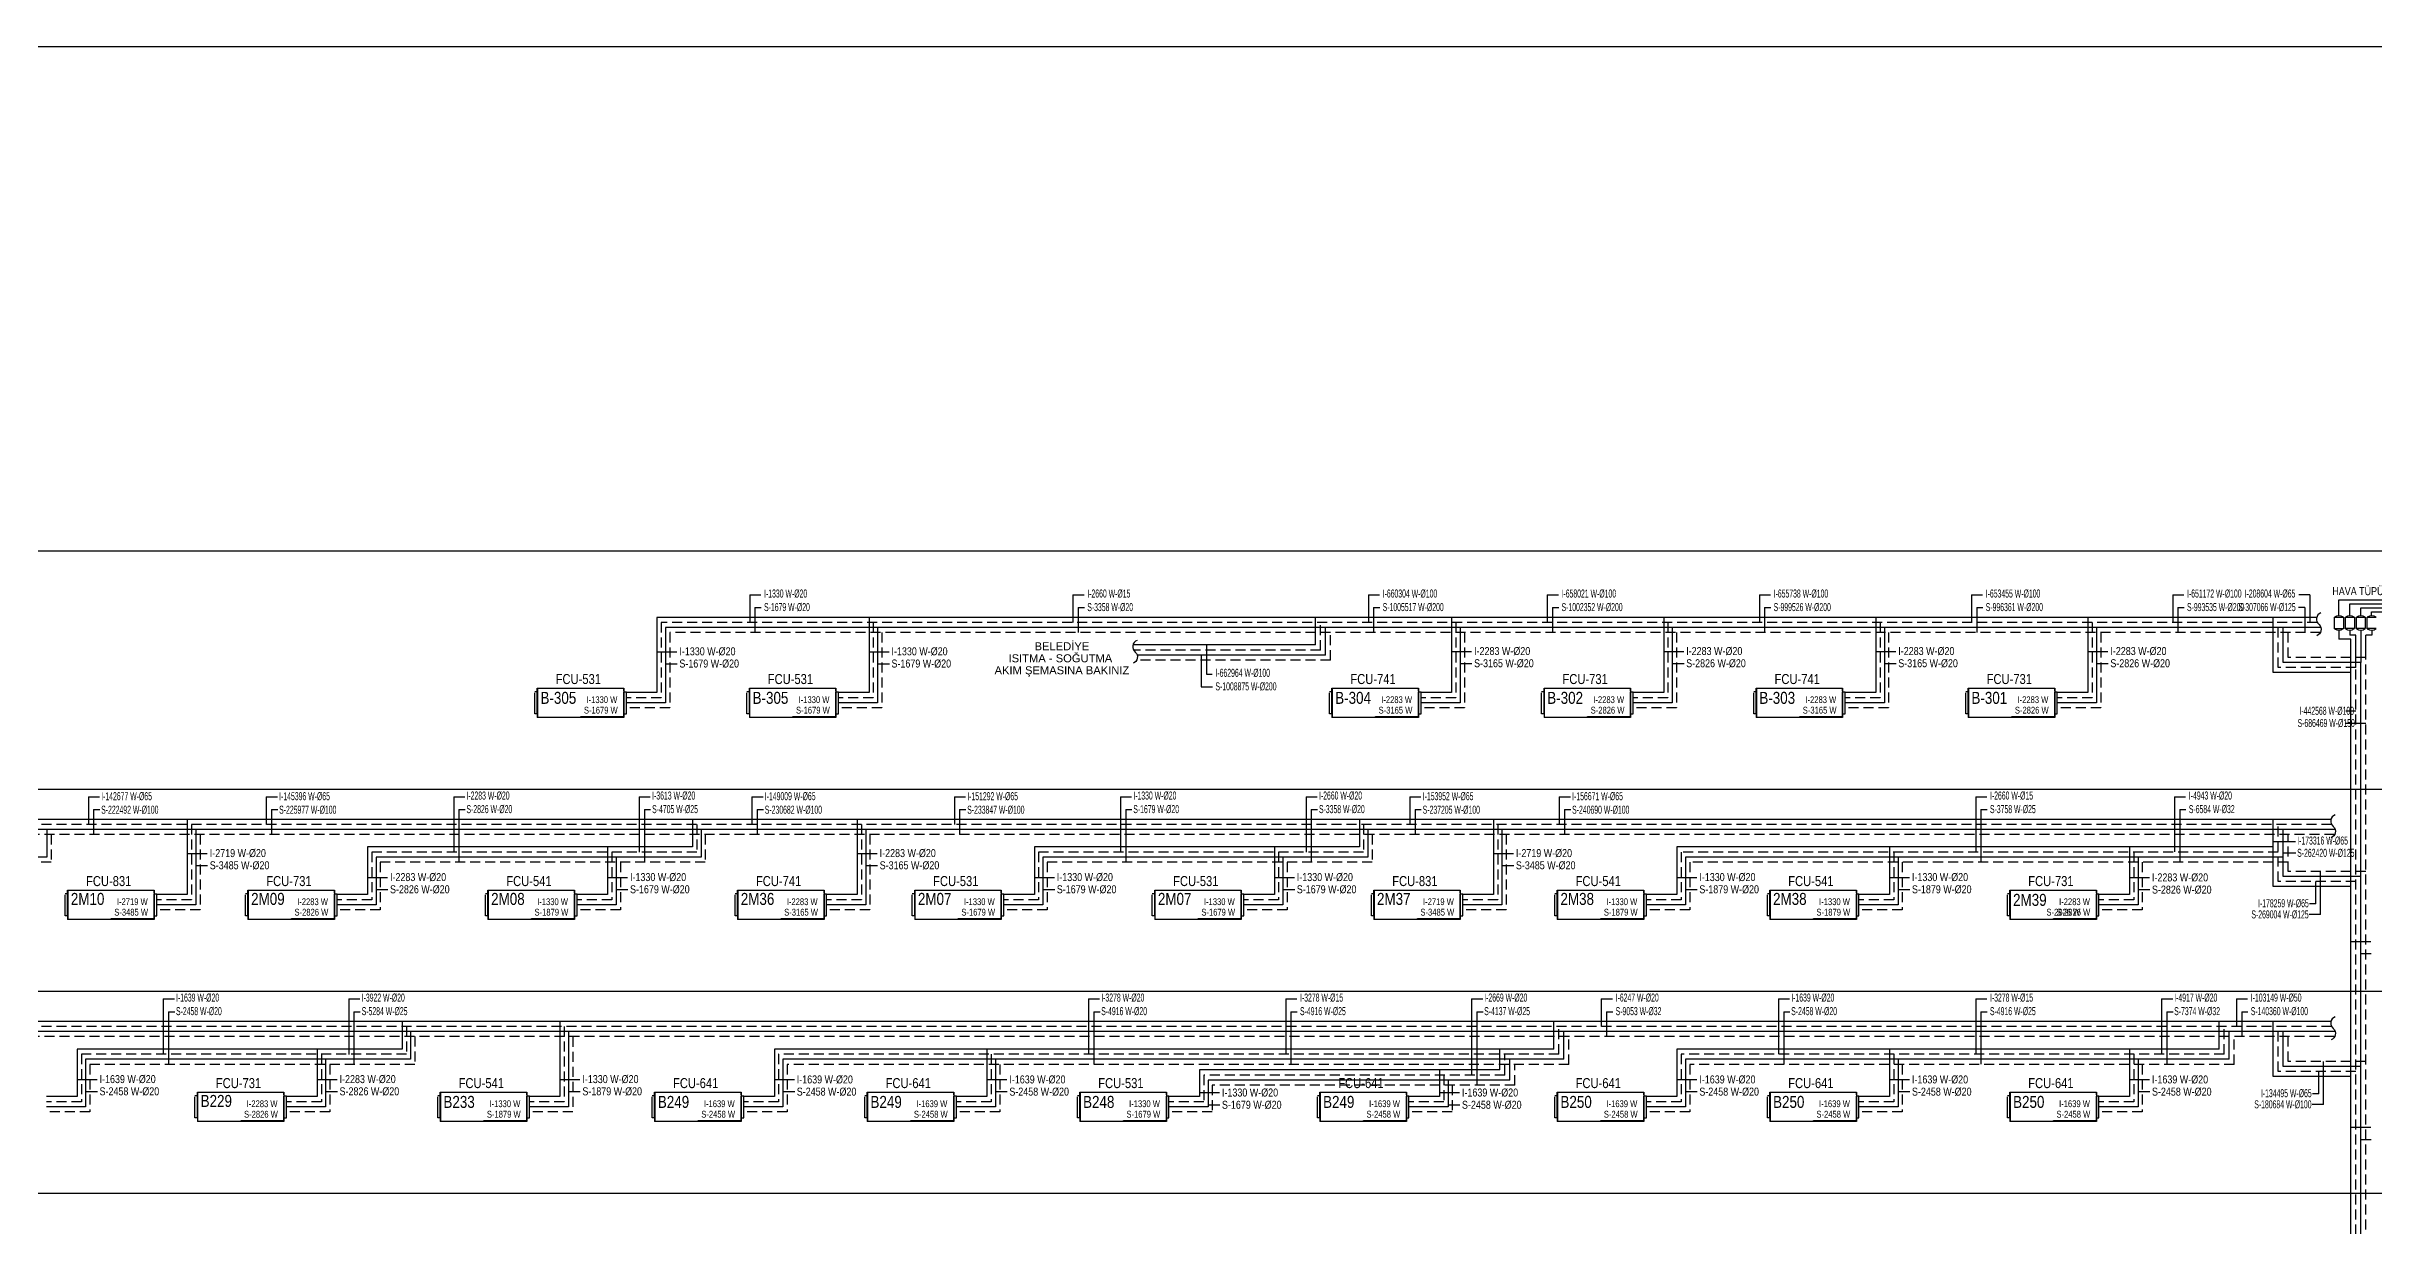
# Model space of a CAD drawing. Header units: centimetres. Extents: x -8730 to 48594, y -13 to 19987.
# Drawn here: x 20836 to 26653, y 13059 to 16006 of the extents above; entities that cross this region are included whole.
import ezdxf
from ezdxf.enums import TextEntityAlignment as Align

# ---------------------------------------------------------------- set-up
doc = ezdxf.new("R2010")
doc.units = ezdxf.units.CM
doc.header["$MEASUREMENT"] = 0
doc.linetypes.add('DASHED', pattern=[75, 50, -25])
for name, color, linetype, lineweight in [('1-BASLIK', 53, 'Continuous', 25), ('1-CIHAZ-NO', 62, 'Continuous', 15), ('T-ISITMA', 1, 'Continuous', 30), ('T-MAHAL', 120, 'Continuous', 15), ('T-SOGUTMA', 4, 'Continuous', 30), ('T-STEXT', 181, 'Continuous', 15)]:
    doc.layers.add(name, color=color, linetype=linetype, lineweight=lineweight)
for name, color, linetype in [('T-FC', 150, 'Continuous'), ('T-FC-NUMARA', 62, 'Continuous'), ('T-GIDIS-ITEXT-TOPLAMA', 61, 'Continuous'), ('T-ISITMA-TOPLAMA', 61, 'Continuous'), ('T-ISITMA-VANA', 135, 'Continuous'), ('T-ITEXT', 32, 'Continuous'), ('T-SOGUTMA-TOPLAMA', 120, 'Continuous'), ('T-SOGUTMA-VANA', 100, 'Continuous'), ('T-TEXT', 85, 'Continuous')]:
    doc.layers.add(name, color=color, linetype=linetype)
doc.styles.add('ARIAL', font='arial.ttf')
doc.styles.add('GKM', font='ARIALN.TTF', dxfattribs={"width": 0.6, "height": 20})
doc.styles.add('LUCIDASANS', font='arial.ttf', dxfattribs={"width": 0.8})
doc.styles.get("Standard").update_dxf_attribs({"font": 'arial.ttf'})

# ---------------------------------------------------------------- blocks, each defined once
blk = doc.blocks.new('FANCOIL-DWD')
at = {"linetype": 'DASHED'}
blk.add_line((-114.3, -71.5), (-114.3, -16.4), dxfattribs=at)
for p, q in [((-108.1, -16.4), (-114.3, -16.4)), ((-114.3, -69.1), (-114.3, -18.8)), ((-108.1, -71.5), (-108.1, -7)), ((-108.1, -7), (108.1, -7)), ((-106.8, -80.9), (-106.8, -7)), ((108.1, -7), (108.1, -80.9)), ((108.1, -14.1), (108.1, -7.7)), ((108.1, -16.4), (114.6, -16.4)), ((108.1, -71), (108.1, -16.9)), ((114.6, -71.5), (114.6, -16.4)), ((-108.1, -71.5), (-114.3, -71.5)), ((-108.1, -71.5), (-108.1, -80.9)), ((108.1, -80.9), (-108.1, -80.9)), ((0.9, -80.9), (0.9, -78.2)), ((0.9, -78.2), (108.1, -78.2)), ((108.1, -78), (108.1, -71.5)), ((108.1, -71.5), (114.6, -71.5))]:
    blk.add_line(p, q)
blk = doc.blocks.new('Kesme')
blk.add_lwpolyline([(-21.5, -0.2, 0.576786), (-4.8, -2.7, -0.54493), (11.3, -5.9)], format="xyb")

msp = doc.modelspace()

# ---------------------------------------------------------------- linework, layer by layer
at = {"layer": '1-BASLIK'}
msp.add_lwpolyline([(-6103.8, 16005.7), (37956, 16005.7), (37956, 10112), (-6103.8, 10112)], close=True, dxfattribs=at)
at = {"layer": 'T-GIDIS-ITEXT-TOPLAMA'}
for p, q in [((26509.4, 13862.5), (26509.4, 13918.7)), ((26509.4, 13862.5), (26493.9, 13862.5)), ((26516.7, 13387.8), (26516.7, 13443.9)), ((26516.7, 13387.8), (26501.1, 13387.8))]:
    msp.add_line(p, q, dxfattribs=at)
at = {"layer": 'T-ISITMA', "lineweight": -3, "ltscale": 0.5}
for p, q in [((26511.5, 14578.8), (22362.3, 14578.8)), ((22362.3, 14578.8), (22362.3, 14390.9)), ((22892.5, 14578.8), (22892.5, 14390.9)), ((24008.3, 14509.9), (24008.3, 14578.8)), ((24349, 14578.8), (24349, 14390.9)), ((24879.2, 14578.8), (24879.2, 14390.9)), ((25409.4, 14578.8), (25409.4, 14390.9)), ((25939.6, 14578.8), (25939.6, 14390.9)), ((26402.4, 14441.4), (26402.4, 14578.8)), ((24008.3, 14509.9), (23552.2, 14509.9)), ((26596.8, 14441.4), (26402.4, 14441.4)), ((26596.8, 11548.8), (26596.8, 14441.4)), ((22362.3, 14390.9), (22285.9, 14390.9)), ((22892.5, 14390.9), (22816.1, 14390.9)), ((24349, 14390.9), (24272.6, 14390.9)), ((24879.2, 14390.9), (24802.8, 14390.9)), ((25409.4, 14390.9), (25333, 14390.9)), ((25939.6, 14390.9), (25863.1, 14390.9)), ((26547.1, 14073.8), (1735.7, 14073.8)), ((21188.3, 14073.8), (21188.3, 13885.9)), ((22451.4, 14073.8), (22451.4, 14004.9)), ((22863, 14073.8), (22863, 13885.9)), ((24118.3, 14073.8), (24118.3, 14004.9)), ((24453.6, 14073.8), (24453.6, 13885.9)), ((26402.4, 13906.2), (26402.4, 14073.8)), ((22451.4, 14004.9), (21638.9, 14004.9)), ((21638.9, 14004.9), (21638.9, 13885.9)), ((22238.9, 14004.9), (22238.9, 13885.9)), ((24118.3, 14004.9), (23305.9, 14004.9)), ((23305.9, 14004.9), (23305.9, 13885.9)), ((23905.9, 14004.9), (23905.9, 13885.9)), ((26402.4, 14004.9), (24912.1, 14004.9)), ((24912.1, 14004.9), (24912.1, 13885.9)), ((25443.6, 14004.9), (25443.6, 13885.9)), ((26043.6, 14004.9), (26043.6, 13885.9)), ((26596.8, 13906.2), (26402.4, 13906.2)), ((21188.3, 13885.9), (21111.8, 13885.9)), ((21638.9, 13885.9), (21562.5, 13885.9)), ((22238.9, 13885.9), (22162.5, 13885.9)), ((22863, 13885.9), (22786.6, 13885.9)), ((23305.9, 13885.9), (23229.4, 13885.9)), ((23905.9, 13885.9), (23829.4, 13885.9)), ((24453.6, 13885.9), (24377.1, 13885.9)), ((24912.1, 13885.9), (24835.7, 13885.9)), ((25443.6, 13885.9), (25367.2, 13885.9)), ((26043.6, 13885.9), (25967.2, 13885.9)), ((26547.1, 13568.8), (-4435.9, 13568.8)), ((21725.2, 13568.8), (21725.2, 13499.9)), ((22119.8, 13568.8), (22119.8, 13380.9)), ((24604.3, 13499.9), (24604.3, 13568.8)), ((26267.6, 13499.9), (26267.6, 13568.8)), ((26402.4, 13431.4), (26402.4, 13568.8)), ((21725.2, 13499.9), (20912.8, 13499.9)), ((20912.8, 13499.9), (20912.8, 13380.9)), ((21512.8, 13499.9), (21512.8, 13380.9)), ((24604.3, 13499.9), (22655.8, 13499.9)), ((22655.8, 13499.9), (22655.8, 13380.9)), ((23187.2, 13499.9), (23187.2, 13380.9)), ((24469.3, 13447.6), (24469.3, 13499.9)), ((26267.6, 13499.9), (24912.1, 13499.9)), ((24912.1, 13499.9), (24912.1, 13380.9)), ((25443.6, 13499.9), (25443.6, 13380.9)), ((26043.6, 13499.9), (26043.6, 13380.9)), ((23718.7, 13447.6), (23718.7, 13380.9)), ((24469.3, 13447.6), (23718.7, 13447.6)), ((24318.7, 13447.6), (24318.7, 13380.9)), ((20912.8, 13380.9), (20836.3, 13380.9)), ((21512.8, 13380.9), (21436.3, 13380.9)), ((22119.8, 13380.9), (22043.4, 13380.9)), ((22655.8, 13380.9), (22579.3, 13380.9)), ((23187.2, 13380.9), (23110.8, 13380.9)), ((23718.7, 13380.9), (23642.3, 13380.9)), ((24318.7, 13380.9), (24242.3, 13380.9)), ((24912.1, 13380.9), (24835.7, 13380.9)), ((25443.6, 13380.9), (25367.2, 13380.9)), ((26043.6, 13380.9), (25967.2, 13380.9)), ((26596.8, 13431.4), (26402.4, 13431.4))]:
    msp.add_line(p, q, dxfattribs=at)
at = {"layer": 'T-ISITMA', "linetype": 'DASHED', "lineweight": -3, "ltscale": 0.5}
for p, q in [((26513, 14566.3), (22373, 14566.3)), ((22373, 14566.3), (22373, 14378.1)), ((22903.2, 14566.3), (22903.2, 14378.1)), ((24020.8, 14497.1), (24020.8, 14566.3)), ((24359.6, 14566.3), (24359.6, 14378.1)), ((24889.8, 14566.3), (24889.8, 14378.1)), ((25420, 14566.3), (25420, 14378.1)), ((25950.2, 14566.3), (25950.2, 14378.1)), ((26414.9, 14453.9), (26414.9, 14566.3)), ((24020.8, 14497.1), (23553.9, 14497.1)), ((26609.3, 14453.9), (26414.9, 14453.9)), ((26609.3, 11536.3), (26609.3, 14453.9)), ((22373, 14378.1), (22285.9, 14378.1)), ((22903.2, 14378.1), (22816.1, 14378.1)), ((24359.6, 14378.1), (24272.6, 14378.1)), ((24889.8, 14378.1), (24802.8, 14378.1)), ((25420, 14378.1), (25333, 14378.1)), ((25950.2, 14378.1), (25863.1, 14378.1)), ((26548.6, 14061.3), (1746.3, 14061.3)), ((21198.9, 14061.3), (21198.9, 13873.1)), ((22462, 14061.3), (22462, 13992.2)), ((22873.6, 14061.3), (22873.6, 13873.1)), ((24128.9, 14061.3), (24128.9, 13992.2)), ((24464.2, 14061.3), (24464.2, 13873.1)), ((26414.9, 13918.7), (26414.9, 14061.3)), ((22462, 13992.2), (21649.6, 13992.2)), ((21649.6, 13992.2), (21649.6, 13873.1)), ((22249.6, 13992.2), (22249.6, 13873.1)), ((24128.9, 13992.2), (23316.5, 13992.2)), ((23316.5, 13992.2), (23316.5, 13873.1)), ((23916.5, 13992.2), (23916.5, 13873.1)), ((26414.9, 13992.2), (24922.8, 13992.2)), ((24922.8, 13992.2), (24922.8, 13873.1)), ((25454.3, 13992.2), (25454.3, 13873.1)), ((26054.3, 13992.2), (26054.3, 13873.1)), ((26609.3, 13918.7), (26414.9, 13918.7)), ((21198.9, 13873.1), (21111.8, 13873.1)), ((21649.6, 13873.1), (21562.5, 13873.1)), ((22249.6, 13873.1), (22162.5, 13873.1)), ((22873.6, 13873.1), (22786.6, 13873.1)), ((23316.5, 13873.1), (23229.4, 13873.1)), ((23916.5, 13873.1), (23829.4, 13873.1)), ((24464.2, 13873.1), (24377.1, 13873.1)), ((24922.8, 13873.1), (24835.7, 13873.1)), ((25454.3, 13873.1), (25367.2, 13873.1)), ((26054.3, 13873.1), (25967.2, 13873.1)), ((26548.6, 13556.3), (-4425.3, 13556.3)), ((21735.8, 13556.3), (21735.8, 13487.2)), ((22130.4, 13556), (22130.4, 13368.1)), ((24616.8, 13487.2), (24616.8, 13556.3)), ((26280.1, 13487.2), (26280.1, 13556.3)), ((26414.9, 13443.9), (26414.9, 13556.3)), ((21735.8, 13487.2), (20923.4, 13487.2)), ((20923.4, 13487.2), (20923.4, 13368.1)), ((21523.4, 13487.2), (21523.4, 13368.1)), ((24616.8, 13487.2), (22666.4, 13487.2)), ((22666.4, 13487.2), (22666.4, 13368.1)), ((23197.9, 13487.2), (23197.9, 13368.1)), ((24481.8, 13434.8), (24481.8, 13487.2)), ((26280.1, 13487.2), (24922.8, 13487.2)), ((24922.8, 13487.2), (24922.8, 13368.1)), ((25454.3, 13487.2), (25454.3, 13368.1)), ((26054.3, 13487.2), (26054.3, 13368.1)), ((26609.3, 13443.9), (26414.9, 13443.9)), ((23729.4, 13434.8), (23729.4, 13368.1)), ((24481.8, 13434.8), (23729.4, 13434.8)), ((24329.4, 13434.8), (24329.4, 13368.1)), ((20923.4, 13368.1), (20836.3, 13368.1)), ((21523.4, 13368.1), (21436.3, 13368.1)), ((22130.4, 13368.1), (22043.4, 13368.1)), ((22666.4, 13368.1), (22579.3, 13368.1)), ((23197.9, 13368.1), (23110.8, 13368.1)), ((23729.4, 13368.1), (23642.3, 13368.1)), ((24329.4, 13368.1), (24242.3, 13368.1)), ((24922.8, 13368.1), (24835.7, 13368.1)), ((25454.3, 13368.1), (25367.2, 13368.1)), ((26054.3, 13368.1), (25967.2, 13368.1))]:
    msp.add_line(p, q, dxfattribs=at)
at = {"layer": 'T-ISITMA-TOPLAMA'}
for p, q in [((22594.3, 14635), (22594.3, 14566.3)), ((22594.3, 14635), (22622.1, 14635)), ((23402.3, 14635), (23402.3, 14566.3)), ((23402.3, 14635), (23430.1, 14635)), ((24140.7, 14635), (24140.7, 14566.3)), ((24140.7, 14635), (24168.5, 14635)), ((24588, 14635), (24588, 14566.3)), ((24588, 14635), (24615.7, 14635)), ((25118.2, 14635), (25118.2, 14566.3)), ((25118.2, 14635), (25145.9, 14635)), ((25648.4, 14635), (25648.4, 14566.3)), ((25648.4, 14635), (25676.1, 14635)), ((26151.5, 14635), (26151.5, 14566.3)), ((26151.5, 14635), (26179.3, 14635)), ((26494.7, 14635), (26467, 14635)), ((26494.7, 14635), (26494.7, 14566.3)), ((23735.8, 14509.9), (23735.8, 14436.8)), ((23735.8, 14436.8), (23750.5, 14436.8)), ((26609.3, 14344.5), (26584.3, 14344.5)), ((20940.9, 14130), (20940.9, 14061.3)), ((20940.9, 14130), (20968.6, 14130)), ((21385.7, 14130), (21385.7, 14061.3)), ((21385.7, 14130), (21413.5, 14130)), ((21854.3, 14130), (21854.3, 13991.6)), ((21854.3, 14130), (21882.1, 14130)), ((22317.9, 14130), (22317.9, 13991.6)), ((22317.9, 14130), (22345.7, 14130)), ((22599.8, 14130), (22599.8, 14061.3)), ((22599.8, 14130), (22627.5, 14130)), ((23105.9, 14130), (23105.9, 14061.3)), ((23105.9, 14130), (23133.6, 14130)), ((23521.2, 14130), (23521.2, 13991.6)), ((23521.2, 14130), (23549, 14130)), ((23984.9, 14130), (23984.9, 13991.6)), ((23984.9, 14130), (24012.6, 14130)), ((24244.5, 14130), (24244.5, 14061.3)), ((24244.5, 14130), (24272.2, 14130)), ((24618.1, 14130), (24618.1, 14061.3)), ((24618.1, 14130), (24645.8, 14130)), ((25659, 14130), (25659, 13992.4)), ((25659, 14130), (25686.7, 14130)), ((26156.1, 14130), (26156.1, 13992.4)), ((26156.1, 14130), (26183.9, 14130)), ((26402.4, 14019), (26458.5, 14019)), ((26596.8, 13768.8), (26646.8, 13768.8)), ((21128.2, 13625), (21128.2, 13486.6)), ((21128.2, 13625), (21155.9, 13625)), ((21591.8, 13625), (21591.8, 13486.6)), ((21591.8, 13625), (21619.5, 13625)), ((23441.3, 13625), (23441.3, 13487.4)), ((23441.3, 13625), (23469, 13625)), ((23934.1, 13625), (23934.1, 13487.4)), ((23934.1, 13625), (23961.8, 13625)), ((24398.9, 13625), (24398.9, 13434.8)), ((24398.9, 13625), (24426.6, 13625)), ((24723.1, 13625), (24723.1, 13556.3)), ((24723.1, 13625), (24750.9, 13625)), ((25166.2, 13625), (25166.2, 13487.4)), ((25166.2, 13625), (25193.9, 13625)), ((25659, 13625), (25659, 13487.4)), ((25659, 13625), (25686.7, 13625)), ((26123.8, 13625), (26123.8, 13487.4)), ((26123.8, 13625), (26151.5, 13625)), ((26310.9, 13625), (26310.9, 13556.3)), ((26310.9, 13625), (26338.7, 13625)), ((26596.8, 13304.3), (26646.8, 13304.3))]:
    msp.add_line(p, q, dxfattribs=at)
at = {"layer": 'T-ISITMA-TOPLAMA', "color": 100}
for p, q in [((22362.3, 14493.1), (22412.4, 14493.1)), ((22892.5, 14493.1), (22942.6, 14493.1)), ((23305.9, 13928.8), (23355.9, 13928.8)), ((23905.9, 13928.8), (23955.9, 13928.8)), ((23718.7, 13391.1), (23768.7, 13391.1)), ((23740, 13360.5), (23769.6, 13360.5))]:
    msp.add_line(p, q, dxfattribs=at)
at = {"layer": 'T-ISITMA-TOPLAMA', "color": 163}
for p, q in [((24349, 14493.8), (24399, 14493.8)), ((25409.4, 14493.8), (25459.4, 14493.8)), ((22863, 13988.8), (22913, 13988.8))]:
    msp.add_line(p, q, dxfattribs=at)
at = {"layer": 'T-ISITMA-TOPLAMA', "color": 30}
for p, q in [((24879.2, 14493.8), (24929.2, 14493.8)), ((25939.6, 14493.8), (25989.6, 14493.8)), ((21638.9, 13928.8), (21688.9, 13928.8)), ((26043.6, 13928.8), (26093.6, 13928.8)), ((26064.9, 13898.3), (26094.5, 13898.3)), ((21512.8, 13423.8), (21562.8, 13423.8))]:
    msp.add_line(p, q, dxfattribs=at)
at = {"layer": 'T-ISITMA-TOPLAMA', "color": 62}
for p, q in [((21188.3, 13988.8), (21238.3, 13988.8)), ((24453.6, 13988.8), (24503.6, 13988.8))]:
    msp.add_line(p, q, dxfattribs=at)
at = {"layer": 'T-ISITMA-TOPLAMA', "color": 210}
for p, q in [((22238.9, 13928.8), (22288.9, 13928.8)), ((24912.1, 13928.8), (24962.1, 13928.8)), ((25443.6, 13928.8), (25493.6, 13928.8))]:
    msp.add_line(p, q, dxfattribs=at)
at = {"layer": 'T-ISITMA-TOPLAMA', "color": 1}
for p, q in [((20912.8, 13423.8), (20962.8, 13423.8)), ((22119.8, 13423.8), (22169.8, 13423.8)), ((22655.8, 13423.8), (22705.8, 13423.8)), ((22677, 13393.3), (22706.6, 13393.3)), ((23187.2, 13423.8), (23237.3, 13423.8)), ((23208.5, 13393.3), (23238.1, 13393.3)), ((24318.7, 13391.1), (24368.7, 13391.1)), ((24912.1, 13423.8), (24962.1, 13423.8)), ((24933.4, 13393.3), (24963, 13393.3)), ((25443.6, 13423.8), (25493.6, 13423.8)), ((25464.9, 13393.3), (25494.5, 13393.3)), ((26043.6, 13423.8), (26093.6, 13423.8)), ((26064.9, 13393.3), (26094.5, 13393.3)), ((24340, 13360.5), (24369.6, 13360.5))]:
    msp.add_line(p, q, dxfattribs=at)
at = {"layer": 'T-ISITMA-VANA'}
for p, q in [((26566.9, 14582.8), (26566.9, 14622.8)), ((26566.9, 14622.8), (26710, 14622.8)), ((26594.2, 14582.8), (26594.2, 14612.8)), ((26594.2, 14612.8), (26698.2, 14612.8)), ((26556, 14579), (26578.3, 14579)), ((26578.3, 14550.6), (26556, 14550.6)), ((26556.1, 14550.3), (26556.1, 14579.1)), ((26567.2, 14546.7), (26567.2, 14524.3)), ((26578.3, 14579.1), (26578.3, 14550.6)), ((26583.3, 14550.3), (26583.3, 14579.1)), ((26583.3, 14579.1), (26605.6, 14579.1)), ((26605.6, 14550.7), (26583.3, 14550.7)), ((26594.5, 14546.7), (26594.5, 14534.3)), ((26605.6, 14579.2), (26605.6, 14550.7)), ((26596.8, 14524.3), (26567.2, 14524.3)), ((26609.3, 14534.3), (26594.5, 14534.3)), ((26596.8, 14441.4), (26596.8, 14524.3)), ((26609.3, 14453.9), (26609.3, 14534.3))]:
    msp.add_line(p, q, dxfattribs=at)
for centre, start, end in [((26567.2, 14564.5), 52.72197, 127.60421), ((26567, 14565), 233.37013, 308.26091), ((26594.5, 14564.6), 52.72197, 127.60421), ((26594.3, 14565.1), 233.37013, 308.26091)]:
    msp.add_arc(centre, 18.3, start, end, dxfattribs=at)
at = {"layer": 'T-SOGUTMA', "lineweight": -3, "ltscale": 0.5}
for p, q in [((26521.8, 14553.8), (22383.6, 14553.8)), ((22383.6, 14553.8), (22383.6, 14365.4)), ((22913.8, 14553.8), (22913.8, 14365.4)), ((24033.3, 14484.4), (24033.3, 14553.8)), ((24370.3, 14553.8), (24370.3, 14365.4)), ((24900.5, 14553.8), (24900.5, 14365.4)), ((25430.7, 14553.8), (25430.7, 14365.4)), ((25960.9, 14553.8), (25960.9, 14365.4)), ((26427.4, 14466.4), (26427.4, 14553.8)), ((24033.3, 14484.4), (23562.7, 14484.4)), ((26621.8, 14466.4), (26427.4, 14466.4)), ((26621.8, 11523.8), (26621.8, 14466.4)), ((22383.6, 14365.4), (22285.9, 14365.4)), ((22913.8, 14365.4), (22816.1, 14365.4)), ((24370.3, 14365.4), (24272.6, 14365.4)), ((24900.5, 14365.4), (24802.8, 14365.4)), ((25430.7, 14365.4), (25333, 14365.4)), ((25960.9, 14365.4), (25863.1, 14365.4)), ((26557.4, 14048.8), (1756.9, 14048.8)), ((20837.5, 14048.8), (20837.5, 13979.4)), ((21209.5, 14048.8), (21209.5, 13860.4)), ((22472.6, 14048.8), (22472.6, 13979.4)), ((22884.3, 14048.8), (22884.3, 13860.4)), ((24139.6, 14048.8), (24139.6, 13979.4)), ((24474.8, 14048.8), (24474.8, 13860.4)), ((26427.4, 13931.2), (26427.4, 14048.8)), ((20837.5, 13979.4), (20025, 13979.4)), ((22472.6, 13979.4), (21660.2, 13979.4)), ((21660.2, 13979.4), (21660.2, 13860.4)), ((22260.2, 13979.4), (22260.2, 13860.4)), ((24139.6, 13979.4), (23327.1, 13979.4)), ((23327.1, 13979.4), (23327.1, 13860.4)), ((23927.1, 13979.4), (23927.1, 13860.4)), ((26427.4, 13979.4), (24933.4, 13979.4)), ((24933.4, 13979.4), (24933.4, 13860.4)), ((25464.9, 13979.4), (25464.9, 13860.4)), ((26064.9, 13979.4), (26064.9, 13860.4)), ((26621.8, 13931.2), (26427.4, 13931.2)), ((21209.5, 13860.4), (21111.8, 13860.4)), ((21660.2, 13860.4), (21562.5, 13860.4)), ((22260.2, 13860.4), (22162.5, 13860.4)), ((22884.3, 13860.4), (22786.6, 13860.4)), ((23327.1, 13860.4), (23229.4, 13860.4)), ((23927.1, 13860.4), (23829.4, 13860.4)), ((24474.8, 13860.4), (24377.1, 13860.4)), ((24933.4, 13860.4), (24835.7, 13860.4)), ((25464.9, 13860.4), (25367.2, 13860.4)), ((26064.9, 13860.4), (25967.2, 13860.4)), ((26557.4, 13543.8), (-4414.6, 13543.8)), ((21746.5, 13543.8), (21746.5, 13474.4)), ((22141.1, 13543.3), (22141.1, 13355.4)), ((24629.3, 13474.4), (24629.3, 13543.8)), ((26292.6, 13474.4), (26292.6, 13543.8)), ((26427.4, 13456.4), (26427.4, 13543.8)), ((21746.5, 13474.4), (20934.1, 13474.4)), ((20934.1, 13474.4), (20934.1, 13355.4)), ((21534.1, 13474.4), (21534.1, 13355.4)), ((24629.3, 13474.4), (22677, 13474.4)), ((22677, 13474.4), (22677, 13355.4)), ((23208.5, 13474.4), (23208.5, 13355.4)), ((24494.3, 13422.1), (24494.3, 13474.4)), ((26292.6, 13474.4), (24933.4, 13474.4)), ((24933.4, 13474.4), (24933.4, 13355.4)), ((25464.9, 13474.4), (25464.9, 13355.4)), ((26064.9, 13474.4), (26064.9, 13355.4)), ((26621.8, 13456.4), (26427.4, 13456.4)), ((23740, 13422.1), (23740, 13355.4)), ((24494.3, 13422.1), (23740, 13422.1)), ((24340, 13422.1), (24340, 13355.4)), ((20934.1, 13355.4), (20836.3, 13355.4)), ((21534.1, 13355.4), (21436.3, 13355.4)), ((22141.1, 13355.4), (22043.4, 13355.4)), ((22677, 13355.4), (22579.3, 13355.4)), ((23208.5, 13355.4), (23110.8, 13355.4)), ((23740, 13355.4), (23642.3, 13355.4)), ((24340, 13355.4), (24242.3, 13355.4)), ((24933.4, 13355.4), (24835.7, 13355.4)), ((25464.9, 13355.4), (25367.2, 13355.4)), ((26064.9, 13355.4), (25967.2, 13355.4))]:
    msp.add_line(p, q, dxfattribs=at)
at = {"layer": 'T-SOGUTMA', "linetype": 'DASHED', "lineweight": -3, "ltscale": 0.5}
for p, q in [((26520.8, 14541.3), (22394.2, 14541.3)), ((22394.2, 14541.3), (22394.2, 14352.6)), ((22924.4, 14541.3), (22924.4, 14352.6)), ((24045.8, 14471.7), (24045.8, 14541.3)), ((24380.9, 14541.3), (24380.9, 14352.6)), ((24911.1, 14541.3), (24911.1, 14352.6)), ((25441.3, 14541.3), (25441.3, 14352.6)), ((25971.5, 14541.3), (25971.5, 14352.6)), ((26439.8, 14478.9), (26439.8, 14541.3)), ((24045.8, 14471.7), (23561.2, 14471.7)), ((26634.3, 14478.9), (26439.8, 14478.9)), ((26634.3, 11511.3), (26634.3, 14478.9)), ((22394.2, 14352.6), (22285.9, 14352.6)), ((22924.4, 14352.6), (22816.1, 14352.6)), ((24380.9, 14352.6), (24272.6, 14352.6)), ((24911.1, 14352.6), (24802.8, 14352.6)), ((25441.3, 14352.6), (25333, 14352.6)), ((25971.5, 14352.6), (25863.1, 14352.6)), ((26556.4, 14036.3), (1767.5, 14036.3)), ((20848.1, 14036.4), (20848.1, 13966.6)), ((21220.2, 14036.3), (21220.2, 13847.6)), ((22483.2, 14036.4), (22483.2, 13966.6)), ((22894.9, 14036.3), (22894.9, 13847.6)), ((24150.2, 14036.4), (24150.2, 13966.6)), ((24485.4, 14036.3), (24485.4, 13847.6)), ((26439.8, 13943.6), (26439.8, 14036.3)), ((20848.1, 13966.6), (20035.7, 13966.6)), ((22483.2, 13966.6), (21670.8, 13966.6)), ((21670.8, 13966.6), (21670.8, 13847.6)), ((22270.8, 13966.6), (22270.8, 13847.6)), ((24150.2, 13966.6), (23337.8, 13966.6)), ((23337.8, 13966.6), (23337.8, 13847.6)), ((23937.8, 13966.6), (23937.8, 13847.6)), ((26439.8, 13966.6), (24944, 13966.6)), ((24944, 13966.6), (24944, 13847.6)), ((25475.5, 13966.6), (25475.5, 13847.6)), ((26075.5, 13966.6), (26075.5, 13847.6)), ((26634.3, 13943.6), (26439.8, 13943.6)), ((21220.2, 13847.6), (21111.8, 13847.6)), ((21670.8, 13847.6), (21562.5, 13847.6)), ((22270.8, 13847.6), (22162.5, 13847.6)), ((22894.9, 13847.6), (22786.6, 13847.6)), ((23337.8, 13847.6), (23229.4, 13847.6)), ((23937.8, 13847.6), (23829.4, 13847.6)), ((24485.4, 13847.6), (24377.1, 13847.6)), ((24944, 13847.6), (24835.7, 13847.6)), ((25475.5, 13847.6), (25367.2, 13847.6)), ((26075.5, 13847.6), (25967.2, 13847.6)), ((25356.4, 13531.3), (-4404, 13531.3)), ((25956.4, 13531.3), (-3179.7, 13531.3)), ((26556.4, 13531.3), (-2579.7, 13531.3)), ((21757.1, 13531.4), (21757.1, 13461.6)), ((22151.7, 13530.5), (22151.7, 13342.6)), ((24641.7, 13461.6), (24641.7, 13531.3)), ((26305, 13461.6), (26305, 13531.3)), ((26439.8, 13468.9), (26439.8, 13531.3)), ((21757.1, 13461.6), (20944.7, 13461.6)), ((20944.7, 13461.6), (20944.7, 13342.6)), ((21544.7, 13461.6), (21544.7, 13342.6)), ((24641.7, 13461.6), (22687.6, 13461.6)), ((22687.6, 13461.6), (22687.6, 13342.6)), ((23219.1, 13461.6), (23219.1, 13342.6)), ((24506.8, 13409.3), (24506.8, 13461.6)), ((26305, 13461.6), (24944, 13461.6)), ((24944, 13461.6), (24944, 13342.6)), ((25475.5, 13461.6), (25475.5, 13342.6)), ((26075.5, 13461.6), (26075.5, 13342.6)), ((26634.3, 13468.9), (26439.8, 13468.9)), ((23750.6, 13409.3), (23750.6, 13342.6)), ((24506.8, 13409.3), (23750.6, 13409.3)), ((24350.6, 13409.3), (24350.6, 13342.6)), ((20944.7, 13342.6), (20836.3, 13342.6)), ((21544.7, 13342.6), (21436.3, 13342.6)), ((22151.7, 13342.6), (22043.4, 13342.6)), ((22687.6, 13342.6), (22579.3, 13342.6)), ((23219.1, 13342.6), (23110.8, 13342.6)), ((23750.6, 13342.6), (23642.3, 13342.6)), ((24350.6, 13342.6), (24242.3, 13342.6)), ((24944, 13342.6), (24835.7, 13342.6)), ((25475.5, 13342.6), (25367.2, 13342.6)), ((26075.5, 13342.6), (25967.2, 13342.6))]:
    msp.add_line(p, q, dxfattribs=at)
at = {"layer": 'T-SOGUTMA-TOPLAMA'}
for p, q in [((22607.4, 14603.2), (22622.9, 14603.2)), ((22607.4, 14603.2), (22607.4, 14541.3)), ((23415.4, 14603.2), (23430.9, 14603.2)), ((23415.4, 14603.2), (23415.4, 14541.3)), ((24153.8, 14603.2), (24169.3, 14603.2)), ((24153.8, 14603.2), (24153.8, 14541.3)), ((24601.1, 14603.2), (24616.6, 14603.2)), ((24601.1, 14603.2), (24601.1, 14541.3)), ((25131.3, 14603.2), (25146.8, 14603.2)), ((25131.3, 14603.2), (25131.3, 14541.3)), ((25661.5, 14603.2), (25677, 14603.2)), ((25661.5, 14603.2), (25661.5, 14541.3)), ((26164.6, 14603.2), (26180.1, 14603.2)), ((26164.6, 14603.2), (26164.6, 14541.3)), ((26481.7, 14603.2), (26466.1, 14603.2)), ((26481.7, 14603.2), (26481.7, 14541.3)), ((23722.8, 14484.4), (23722.8, 14405)), ((23722.8, 14405), (23751.3, 14405)), ((26634.3, 14313.9), (26583.5, 14313.9)), ((20954, 14098.2), (20969.5, 14098.2)), ((20954, 14098.2), (20954, 14036.3)), ((21398.8, 14098.2), (21414.3, 14098.2)), ((21398.8, 14098.2), (21398.8, 14036.3)), ((21867.4, 14098.2), (21882.9, 14098.2)), ((21867.4, 14098.2), (21867.4, 13966.6)), ((22331, 14098.2), (22346.5, 14098.2)), ((22331, 14098.2), (22331, 13966.6)), ((22612.8, 14098.2), (22628.3, 14098.2)), ((22612.8, 14098.2), (22612.8, 14036.3)), ((23118.9, 14098.2), (23134.4, 14098.2)), ((23118.9, 14098.2), (23118.9, 14036.3)), ((23534.3, 14098.2), (23549.8, 14098.2)), ((23534.3, 14098.2), (23534.3, 13966.6)), ((23997.9, 14098.2), (24013.4, 14098.2)), ((23997.9, 14098.2), (23997.9, 13966.6)), ((24257.5, 14098.2), (24273, 14098.2)), ((24257.5, 14098.2), (24257.5, 14036.3)), ((24631.1, 14098.2), (24646.6, 14098.2)), ((24631.1, 14098.2), (24631.1, 14036.3)), ((25672.1, 14098.2), (25687.6, 14098.2)), ((25672.1, 14098.2), (25672.1, 13967.4)), ((26169.2, 14098.2), (26184.7, 14098.2)), ((26169.2, 14098.2), (26169.2, 13967.4)), ((26427.4, 13990.4), (26459.3, 13990.4)), ((26521.3, 13836.3), (26521.3, 13943.6)), ((26521.3, 13836.3), (26493, 13836.3)), ((26621.8, 13738.3), (26647.7, 13738.3)), ((21141.2, 13593.2), (21156.7, 13593.2)), ((21141.2, 13593.2), (21141.2, 13461.6)), ((21604.9, 13593.2), (21620.4, 13593.2)), ((21604.9, 13593.2), (21604.9, 13461.6)), ((23454.3, 13593.2), (23469.9, 13593.2)), ((23454.3, 13593.2), (23454.3, 13462.4)), ((23947.2, 13593.2), (23962.7, 13593.2)), ((23947.2, 13593.2), (23947.2, 13462.4)), ((24412, 13593.2), (24427.5, 13593.2)), ((24412, 13593.2), (24412, 13409.3)), ((24736.2, 13593.2), (24751.7, 13593.2)), ((24736.2, 13593.2), (24736.2, 13531.3)), ((25179.2, 13593.2), (25194.7, 13593.2)), ((25179.2, 13593.2), (25179.2, 13462.4)), ((25672.1, 13593.2), (25687.6, 13593.2)), ((25672.1, 13593.2), (25672.1, 13462.4)), ((26136.9, 13593.2), (26152.4, 13593.2)), ((26136.9, 13593.2), (26136.9, 13462.4)), ((26324, 13593.2), (26339.5, 13593.2)), ((26324, 13593.2), (26324, 13531.3)), ((26528.5, 13361.5), (26528.5, 13468.9)), ((26528.5, 13361.5), (26500.3, 13361.5)), ((26621.8, 13273.8), (26647.7, 13273.8))]:
    msp.add_line(p, q, dxfattribs=at)
at = {"layer": 'T-SOGUTMA-TOPLAMA', "color": 100}
for p, q in [((22383.6, 14462.6), (22413.2, 14462.6)), ((22913.8, 14462.6), (22943.4, 14462.6)), ((23327.1, 13898.3), (23356.7, 13898.3)), ((23927.1, 13898.3), (23956.7, 13898.3))]:
    msp.add_line(p, q, dxfattribs=at)
at = {"layer": 'T-SOGUTMA-TOPLAMA', "color": 163}
for p, q in [((24370.3, 14463.3), (24399.8, 14463.3)), ((25430.7, 14463.3), (25460.2, 14463.3)), ((22884.3, 13958.3), (22913.8, 13958.3))]:
    msp.add_line(p, q, dxfattribs=at)
at = {"layer": 'T-SOGUTMA-TOPLAMA', "color": 30}
for p, q in [((24900.5, 14463.3), (24930, 14463.3)), ((25960.9, 14463.3), (25990.4, 14463.3)), ((21660.2, 13898.3), (21689.8, 13898.3)), ((21534.1, 13393.3), (21563.6, 13393.3))]:
    msp.add_line(p, q, dxfattribs=at)
at = {"layer": 'T-SOGUTMA-TOPLAMA', "color": 62}
for p, q in [((21209.5, 13958.3), (21239.1, 13958.3)), ((24474.8, 13958.3), (24504.4, 13958.3))]:
    msp.add_line(p, q, dxfattribs=at)
at = {"layer": 'T-SOGUTMA-TOPLAMA', "color": 210}
for p, q in [((22260.2, 13898.3), (22289.8, 13898.3)), ((24933.4, 13898.3), (24963, 13898.3)), ((25464.9, 13898.3), (25494.5, 13898.3)), ((22141.1, 13393.3), (22170.6, 13393.3))]:
    msp.add_line(p, q, dxfattribs=at)
at = {"layer": 'T-SOGUTMA-TOPLAMA', "color": 1}
msp.add_line((20934.1, 13393.3), (20963.6, 13393.3), dxfattribs=at)
at = {"layer": 'T-SOGUTMA-VANA'}
for p, q in [((26621.8, 14583.1), (26621.8, 14602.8)), ((26621.8, 14602.8), (26686.4, 14602.8)), ((26610.6, 14550.4), (26610.6, 14579.2)), ((26610.6, 14579.1), (26632.9, 14579.1)), ((26632.9, 14550.7), (26610.6, 14550.7)), ((26621.8, 14546.8), (26621.8, 14466.4)), ((26632.9, 14579.2), (26632.9, 14550.7)), ((26637.9, 14579.2), (26660.2, 14579.2)), ((26637.9, 14550.5), (26637.9, 14579.2)), ((26660.2, 14550.8), (26637.9, 14550.8)), ((26648.8, 14582.9), (26648.8, 14592.8)), ((26648.8, 14592.8), (26674.7, 14592.8)), ((26649.1, 14546.9), (26649.1, 14534.3)), ((26649.1, 14534.3), (26634.3, 14534.3)), ((26634.3, 14478.9), (26634.3, 14534.3))]:
    msp.add_line(p, q, dxfattribs=at)
for centre, start, end in [((26621.8, 14564.6), 52.72197, 127.60421), ((26621.6, 14565.1), 233.37013, 308.26091), ((26649.1, 14564.7), 52.72197, 127.60421), ((26648.9, 14565.2), 233.37013, 308.26091)]:
    msp.add_arc(centre, 18.3, start, end, dxfattribs=at)
at = {"layer": 'T-TEXT', "color": 7}
for p, q in [((36595.3, 14744), (-5138.2, 14744)), ((36595.3, 14148.7), (-5138.2, 14148.7)), ((36595.3, 13643.7), (-5138.2, 13643.7)), ((36595.3, 13138.7), (-5138.2, 13138.7))]:
    msp.add_line(p, q, dxfattribs=at)

# ---------------------------------------------------------------- block references
at = {"layer": 'T-FC'}
for p in [(22171.3, 14409.3), (22701.5, 14409.3), (24157.9, 14409.3), (24688.1, 14409.3), (25218.3, 14409.3), (25748.5, 14409.3), (20997.2, 13904.3), (21447.9, 13904.3), (22047.9, 13904.3), (22671.9, 13904.3), (23114.8, 13904.3), (23714.8, 13904.3), (24262.5, 13904.3), (24721.1, 13904.3), (25252.6, 13904.3), (25852.6, 13904.3), (21321.7, 13399.3), (21928.7, 13399.3), (22464.7, 13399.3), (22996.2, 13399.3), (23527.7, 13399.3), (24127.7, 13399.3), (24721.1, 13399.3), (25252.6, 13399.3), (25852.6, 13399.3)]:
    msp.add_blockref('FANCOIL-DWD', p, dxfattribs=at)
at = {"layer": 'T-TEXT', "xscale": 1.75, "yscale": 1.75, "zscale": 1.75, "rotation": 270}
for p in [(26522.1, 14552.6), (23562.9, 14483.8), (26557.7, 14047.6), (26557.7, 13542.6)]:
    msp.add_blockref('Kesme', p, dxfattribs=at)

# ---------------------------------------------------------------- texts
at = {"layer": '1-CIHAZ-NO'}
for s, p in [('ISITMA - SOĞUTMA ', (23374.7, 14476.6, 0)), ('BELEDİYE', (23374.7, 14506.6, 0)), ('AKIM ŞEMASINA BAKINIZ', (23374.7, 14446.6, 0))]:
    msp.add_text(s, height=20, rotation=360, dxfattribs=at).set_placement(p, align=Align.MIDDLE_CENTER)
at = {"layer": 'T-FC-NUMARA', "color": 100, "style": 'ARIAL', "width": 0.8}
for p in [(22109.1, 14412.2), (22639.3, 14412.2), (23052.7, 13907.2), (23652.7, 13907.2), (23465.5, 13402.2)]:
    msp.add_text('FCU-531', height=25, dxfattribs=at).set_placement(p)
at = {"layer": 'T-FC-NUMARA', "color": 163, "style": 'ARIAL', "width": 0.8}
for p in [(24095.8, 14412.2), (25156.2, 14412.2), (22609.8, 13907.2)]:
    msp.add_text('FCU-741', height=25, dxfattribs=at).set_placement(p)
at = {"layer": 'T-FC-NUMARA', "color": 30, "style": 'ARIAL', "width": 0.8}
for p in [(24626, 14412.2), (25686.4, 14412.2), (21385.7, 13907.2), (25790.4, 13907.2), (21259.6, 13402.2)]:
    msp.add_text('FCU-731', height=25, dxfattribs=at).set_placement(p)
at = {"layer": 'T-FC-NUMARA', "color": 62, "style": 'ARIAL', "width": 0.8}
for p in [(20935.1, 13907.2), (24200.4, 13907.2)]:
    msp.add_text('FCU-831', height=25, dxfattribs=at).set_placement(p)
at = {"layer": 'T-FC-NUMARA', "color": 210, "style": 'ARIAL', "width": 0.8}
for p in [(21985.7, 13907.2), (24658.9, 13907.2), (25190.4, 13907.2), (21866.6, 13402.2)]:
    msp.add_text('FCU-541', height=25, dxfattribs=at).set_placement(p)
at = {"layer": 'T-FC-NUMARA', "color": 1, "style": 'ARIAL', "width": 0.8}
for p in [(22402.5, 13402.2), (22934, 13402.2), (24065.5, 13402.2), (24658.9, 13402.2), (25190.4, 13402.2), (25790.4, 13402.2)]:
    msp.add_text('FCU-641', height=25, dxfattribs=at).set_placement(p)
at = {"layer": 'T-GIDIS-ITEXT-TOPLAMA', "style": 'GKM', "width": 0.6}
for s, p in [('I-178259 W-%%C65', (26491.7, 13864.2)), ('I-134495 W-%%C65', (26499, 13389.5))]:
    msp.add_text(s, height=20, dxfattribs=at).set_placement(p, align=Align.MIDDLE_RIGHT)
at = {"layer": 'T-ISITMA-TOPLAMA', "style": 'GKM', "width": 0.6}
for s, p in [('I-1330 W-%%C20', (22630.1, 14628.5)), ('I-2660 W-%%C15', (23438.1, 14628.5)), ('I-660304 W-%%C100', (24176.5, 14628.5)), ('I-658021 W-%%C100', (24623.7, 14628.5)), ('I-655738 W-%%C100', (25153.9, 14628.5)), ('I-653455 W-%%C100', (25684.1, 14628.5)), ('I-651172 W-%%C100', (26187.3, 14628.5)), ('I-662964 W-%%C100', (23758.5, 14430.3)), ('I-442568 W-%%C100', (26468.4, 14335.4)), ('I-142677 W-%%C65', (20973, 14121.9)), ('I-145396 W-%%C65', (21417.9, 14121.9)), ('I-2283 W-%%C20', (21886.1, 14123.5)), ('I-3613 W-%%C20', (22350.3, 14123.5)), ('I-149009 W-%%C65', (22631.9, 14121.9)), ('I-151292 W-%%C65', (23138, 14121.9)), ('I-1330 W-%%C20', (23553.1, 14123.5)), ('I-2660 W-%%C20', (24017.3, 14123.5)), ('I-153952 W-%%C65', (24276.6, 14121.9)), ('I-156671 W-%%C65', (24650.2, 14121.9)), ('I-2660 W-%%C15', (25694.7, 14123.5)), ('I-4943 W-%%C20', (26191.9, 14123.5)), ('I-173316 W-%%C65', (26462.8, 14011)), ('I-1639 W-%%C20', (21160, 13618.5)), ('I-3922 W-%%C20', (21624.2, 13618.5)), ('I-3278 W-%%C20', (23473, 13618.5)), ('I-3278 W-%%C15', (23969.9, 13618.5)), ('I-2669 W-%%C20', (24430.4, 13618.5)), ('I-6247 W-%%C20', (24758.9, 13618.5)), ('I-1639 W-%%C20', (25197.9, 13618.5)), ('I-3278 W-%%C15', (25694.7, 13618.5)), ('I-4917 W-%%C20', (26155.3, 13618.5)), ('I-103149 W-%%C50', (26346.7, 13618.5))]:
    msp.add_text(s, height=20, dxfattribs=at).set_placement(p)
msp.add_text('I-208604 W-%%C65', height=20, dxfattribs=at).set_placement((26458.2, 14638.5), align=Align.MIDDLE_RIGHT)
at = {"layer": 'T-ISITMA-TOPLAMA', "color": 100, "style": 'ARIAL', "width": 0.8}
for p in [(22418.4, 14484), (22948.6, 14484), (23361.9, 13919.7), (23961.9, 13919.7), (23774.8, 13381.2)]:
    msp.add_text('I-1330 W-%%C20', height=20, dxfattribs=at).set_placement(p)
at = {"layer": 'T-ISITMA-TOPLAMA', "color": 163, "style": 'ARIAL', "width": 0.8}
for p in [(24405.1, 14484.7), (25465.5, 14484.7), (22919.1, 13979.7)]:
    msp.add_text('I-2283 W-%%C20', height=20, dxfattribs=at).set_placement(p)
at = {"layer": 'T-ISITMA-TOPLAMA', "color": 30, "style": 'ARIAL', "width": 0.8}
for p in [(24935.3, 14484.7), (25995.7, 14484.7), (21695, 13919.7), (26099.7, 13918.9), (21568.9, 13414.7)]:
    msp.add_text('I-2283 W-%%C20', height=20, dxfattribs=at).set_placement(p)
at = {"layer": 'T-ISITMA-TOPLAMA', "color": 62, "style": 'ARIAL', "width": 0.8}
for p in [(21244.4, 13979.7), (24509.6, 13979.7)]:
    msp.add_text('I-2719 W-%%C20', height=20, dxfattribs=at).set_placement(p)
at = {"layer": 'T-ISITMA-TOPLAMA', "color": 210, "style": 'ARIAL', "width": 0.8}
for p in [(22295, 13919.7), (24968.2, 13919.7), (25499.7, 13919.7), (22175.9, 13414.7)]:
    msp.add_text('I-1330 W-%%C20', height=20, dxfattribs=at).set_placement(p)
at = {"layer": 'T-ISITMA-TOPLAMA', "color": 1, "style": 'ARIAL', "width": 0.8}
for p in [(20968.9, 13414.7), (22711.8, 13413.9), (23243.3, 13413.9), (24374.8, 13381.2), (24968.2, 13413.9), (25499.7, 13413.9), (26099.7, 13413.9)]:
    msp.add_text('I-1639 W-%%C20', height=20, dxfattribs=at).set_placement(p)
at = {"layer": 'T-ITEXT', "color": 100, "style": 'ARIAL', "width": 0.8}
for p in [(22263.3, 14364.6), (22793.5, 14364.6), (23206.8, 13859.6), (23806.8, 13859.6), (23619.7, 13354.6)]:
    msp.add_text('I-1330 W', height=17, dxfattribs=at).set_placement(p, align=Align.RIGHT)
at = {"layer": 'T-ITEXT', "color": 163, "style": 'ARIAL', "width": 0.8}
for p in [(24250, 14364.6), (25310.4, 14364.6), (22764, 13859.6)]:
    msp.add_text('I-2283 W', height=17, dxfattribs=at).set_placement(p, align=Align.RIGHT)
at = {"layer": 'T-ITEXT', "color": 30, "style": 'ARIAL', "width": 0.8}
for p in [(24780.2, 14364.6), (25840.6, 14364.6), (21539.9, 13859.6), (25944.6, 13859.6), (21413.8, 13354.6)]:
    msp.add_text('I-2283 W', height=17, dxfattribs=at).set_placement(p, align=Align.RIGHT)
at = {"layer": 'T-ITEXT', "color": 62, "style": 'ARIAL', "width": 0.8}
for p in [(21089.3, 13859.6), (24354.5, 13859.6)]:
    msp.add_text('I-2719 W', height=17, dxfattribs=at).set_placement(p, align=Align.RIGHT)
at = {"layer": 'T-ITEXT', "color": 210, "style": 'ARIAL', "width": 0.8}
for p in [(22139.9, 13859.6), (24813.1, 13859.6), (25344.6, 13859.6), (22020.8, 13354.6)]:
    msp.add_text('I-1330 W', height=17, dxfattribs=at).set_placement(p, align=Align.RIGHT)
at = {"layer": 'T-ITEXT', "color": 1, "style": 'ARIAL', "width": 0.8}
for p in [(22556.7, 13354.6), (23088.2, 13354.6), (24219.7, 13354.6), (24813.1, 13354.6), (25344.6, 13354.6), (25944.6, 13354.6)]:
    msp.add_text('I-1639 W', height=17, dxfattribs=at).set_placement(p, align=Align.RIGHT)
at = {"layer": 'T-MAHAL', "style": 'LUCIDASANS', "width": 0.8}
for s, p in [('B-305', (22071.2, 14362.7)), ('B-305', (22601.4, 14362.7)), ('B-304', (24057.9, 14362.7)), ('B-302', (24588, 14362.7)), ('B-303', (25118.2, 14362.7)), ('B-301', (25648.4, 14362.7)), ('2M10', (20897.1, 13860.1)), ('2M09', (21347.8, 13860.1)), ('2M08', (21947.8, 13860.1)), ('2M36', (22571.9, 13860.1)), ('2M07', (23014.7, 13860.1)), ('2M07', (23614.7, 13860.1)), ('2M37', (24162.4, 13860.1)), ('2M38', (24621, 13860.1)), ('2M38', (25152.5, 13860.1)), ('2M39', (25752.5, 13857.7)), ('B229', (21221.6, 13355.1)), ('B233', (21828.6, 13352.7)), ('B249', (22364.6, 13352.7)), ('B249', (22896.1, 13352.7)), ('B248', (23427.6, 13352.7)), ('B249', (24027.6, 13352.7)), ('B250', (24621, 13352.7)), ('B250', (25152.5, 13352.7)), ('B250', (25752.5, 13352.7))]:
    msp.add_text(s, height=30, dxfattribs=at).set_placement(p)
at = {"layer": 'T-SOGUTMA-TOPLAMA', "style": 'GKM', "width": 0.6}
for s, p in [('S-1679 W-%%C20', (22630.1, 14594.6)), ('S-3358 W-%%C20', (23438.1, 14594.6)), ('S-1005517 W-%%C200', (24176.5, 14594.6)), ('S-1002352 W-%%C200', (24623.7, 14594.6)), ('S-999526 W-%%C200', (25153.9, 14594.6)), ('S-996361 W-%%C200', (25684.1, 14594.6)), ('S-993535 W-%%C200', (26187.3, 14594.6)), ('S-1008875 W-%%C200', (23758.5, 14396.4)), ('S-686469 W-%%C150', (26463.7, 14304.8)), ('S-222492 W-%%C100', (20973, 14088.1)), ('S-225977 W-%%C100', (21417.9, 14088.1)), ('S-2826 W-%%C20', (21886.1, 14089.6)), ('S-4705 W-%%C25', (22350.3, 14089.6)), ('S-230682 W-%%C100', (22631.9, 14088.1)), ('S-233847 W-%%C100', (23138, 14088.1)), ('S-1679 W-%%C20', (23553.1, 14089.6)), ('S-3358 W-%%C20', (24017.3, 14089.6)), ('S-237205 W-%%C100', (24276.6, 14088.1)), ('S-240690 W-%%C100', (24650.2, 14088.1)), ('S-3758 W-%%C25', (25694.7, 14089.6)), ('S-6584 W-%%C32', (26191.9, 14089.6)), ('S-262420 W-%%C125', (26462.8, 13980.3)), ('S-2458 W-%%C20', (21160, 13584.6)), ('S-5284 W-%%C25', (21624.2, 13584.6)), ('S-4916 W-%%C20', (23473, 13584.6)), ('S-4916 W-%%C25', (23969.9, 13584.6)), ('S-4137 W-%%C25', (24430.4, 13584.6)), ('S-9053 W-%%C32', (24758.9, 13584.6)), ('S-2458 W-%%C20', (25197.9, 13584.6)), ('S-4916 W-%%C25', (25694.7, 13584.6)), ('S-7374 W-%%C32', (26155.3, 13584.6)), ('S-140360 W-%%C100', (26346.7, 13584.6))]:
    msp.add_text(s, height=20, dxfattribs=at).set_placement(p)
for s, p in [('S-307066 W-%%C125', (26458.9, 14604.6)), ('S-269004 W-%%C125', (26491.4, 13836.4)), ('S-180684 W-%%C100', (26498.6, 13361.7))]:
    msp.add_text(s, height=20, dxfattribs=at).set_placement(p, align=Align.MIDDLE_RIGHT)
at = {"layer": 'T-SOGUTMA-TOPLAMA', "color": 100, "style": 'ARIAL', "width": 0.8}
for p in [(22418.4, 14453.5), (22948.6, 14453.5), (23361.9, 13889.2), (23961.9, 13889.2), (23774.8, 13350.6)]:
    msp.add_text('S-1679 W-%%C20', height=20, dxfattribs=at).set_placement(p)
at = {"layer": 'T-SOGUTMA-TOPLAMA', "color": 163, "style": 'ARIAL', "width": 0.8}
for p in [(24405.1, 14454.2), (25465.5, 14454.2), (22919.1, 13949.2)]:
    msp.add_text('S-3165 W-%%C20', height=20, dxfattribs=at).set_placement(p)
at = {"layer": 'T-SOGUTMA-TOPLAMA', "color": 30, "style": 'ARIAL', "width": 0.8}
for p in [(24935.3, 14454.2), (25995.7, 14454.2), (21695, 13889.2), (26099.7, 13888.4), (21568.9, 13384.2)]:
    msp.add_text('S-2826 W-%%C20', height=20, dxfattribs=at).set_placement(p)
at = {"layer": 'T-SOGUTMA-TOPLAMA', "color": 62, "style": 'ARIAL', "width": 0.8}
for p in [(21244.4, 13949.2), (24509.6, 13949.2)]:
    msp.add_text('S-3485 W-%%C20', height=20, dxfattribs=at).set_placement(p)
at = {"layer": 'T-SOGUTMA-TOPLAMA', "color": 210, "style": 'ARIAL', "width": 0.8}
for s, p in [('S-1679 W-%%C20', (22295, 13889.2)), ('S-1879 W-%%C20', (24968.2, 13889.2)), ('S-1879 W-%%C20', (25499.7, 13889.2)), ('S-1879 W-%%C20', (22175.9, 13384.2))]:
    msp.add_text(s, height=20, dxfattribs=at).set_placement(p)
at = {"layer": 'T-SOGUTMA-TOPLAMA', "color": 1, "style": 'ARIAL', "width": 0.8}
for p in [(20968.9, 13384.2), (22711.8, 13383.4), (23243.3, 13383.4), (24968.2, 13383.4), (25499.7, 13383.4), (26099.7, 13383.4), (24374.8, 13350.6)]:
    msp.add_text('S-2458 W-%%C20', height=20, dxfattribs=at).set_placement(p)
at = {"layer": 'T-SOGUTMA-VANA', "style": 'LUCIDASANS', "width": 0.8}
msp.add_text('HAVA TÜPÜ 10 lt', height=20, dxfattribs=at).set_placement((26550.6, 14634.4))
at = {"layer": 'T-STEXT', "color": 100, "style": 'ARIAL', "width": 0.8}
for p in [(22264.2, 14338.4), (22794.4, 14338.4), (23207.7, 13833.4), (23807.7, 13833.4), (23620.5, 13328.4)]:
    msp.add_text('S-1679 W', height=17, dxfattribs=at).set_placement(p, align=Align.RIGHT)
at = {"layer": 'T-STEXT', "color": 163, "style": 'ARIAL', "width": 0.8}
for p in [(24250.8, 14338.4), (25311.2, 14338.4), (22764.8, 13833.4)]:
    msp.add_text('S-3165 W', height=17, dxfattribs=at).set_placement(p, align=Align.RIGHT)
at = {"layer": 'T-STEXT', "color": 30, "style": 'ARIAL', "width": 0.8}
for p in [(24781, 14338.4), (25841.4, 14338.4), (21540.7, 13833.4), (25920.4, 13833.4), (25945.4, 13833.4), (21414.6, 13328.4)]:
    msp.add_text('S-2826 W', height=17, dxfattribs=at).set_placement(p, align=Align.RIGHT)
at = {"layer": 'T-STEXT', "color": 62, "style": 'ARIAL', "width": 0.8}
for p in [(21090.1, 13833.4), (24355.4, 13833.4)]:
    msp.add_text('S-3485 W', height=17, dxfattribs=at).set_placement(p, align=Align.RIGHT)
at = {"layer": 'T-STEXT', "color": 210, "style": 'ARIAL', "width": 0.8}
for p in [(22140.7, 13833.4), (24813.9, 13833.4), (25345.4, 13833.4), (22021.6, 13328.4)]:
    msp.add_text('S-1879 W', height=17, dxfattribs=at).set_placement(p, align=Align.RIGHT)
at = {"layer": 'T-STEXT', "color": 1, "style": 'ARIAL', "width": 0.8}
for p in [(22557.6, 13328.4), (23089.1, 13328.4), (24220.5, 13328.4), (24813.9, 13328.4), (25345.4, 13328.4), (25945.4, 13328.4)]:
    msp.add_text('S-2458 W', height=17, dxfattribs=at).set_placement(p, align=Align.RIGHT)

doc.saveas('drawing.dxf')
